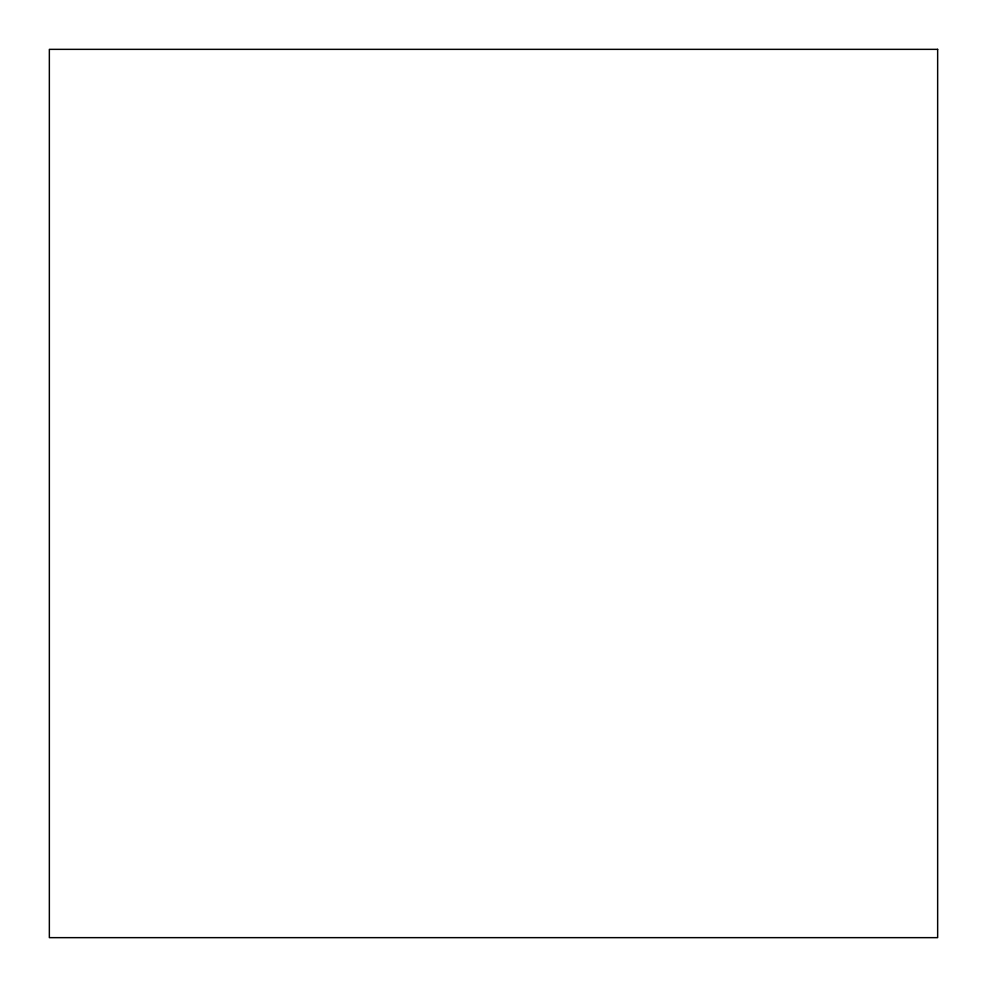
<?xml version="1.0" encoding="UTF-8"?>
<svg xmlns="http://www.w3.org/2000/svg" width="987" height="987" viewBox="0 0 987 987"><rect width="100%" height="100%" fill="white"/><g stroke="black" fill="none" stroke-linecap="round" stroke-linejoin="round"><path stroke-width="1.48" d="M937.65 49.35L49.35 49.35L49.35 937.65L937.65 937.65L937.65 49.35"/></g></svg>
